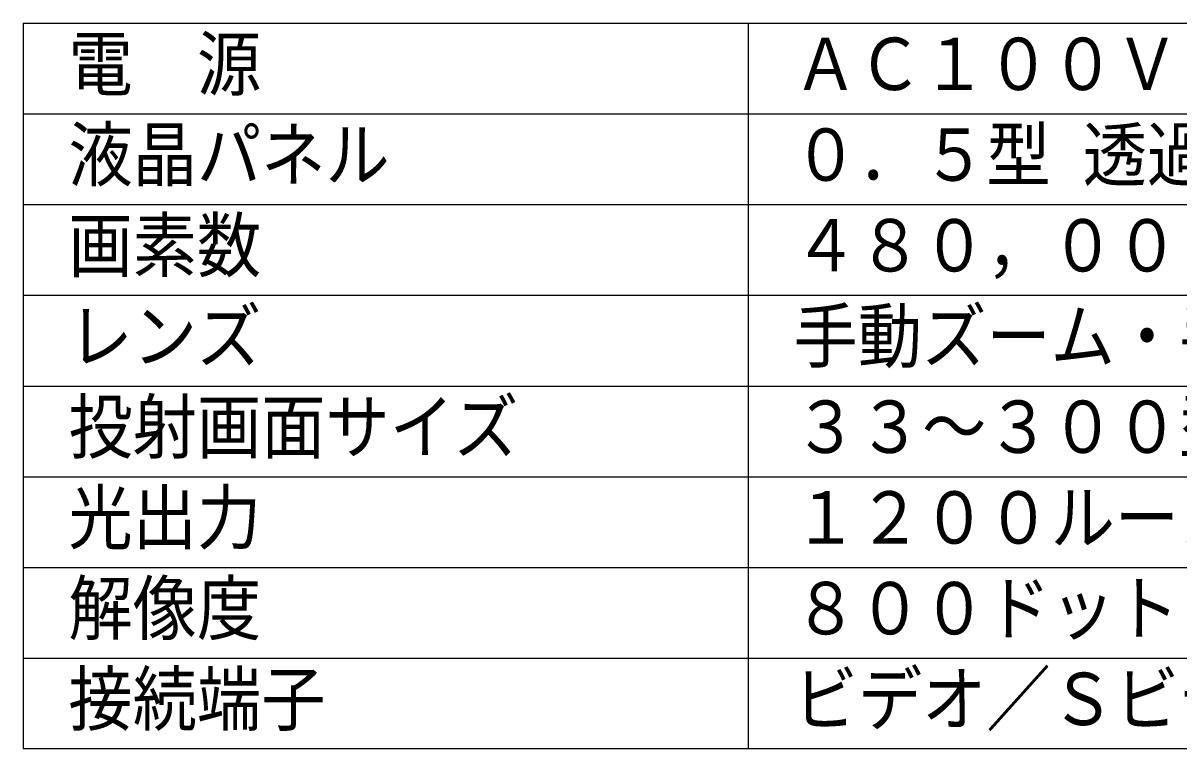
# Model space of a CAD drawing. Units: millimetres, scale not verified. Extents: x -62 to 63, y -57 to 57.
# Drawn here: x -62.5 to 1.3, y -56.5 to -16.5 of the extents above; entities that cross this region are included whole.
import ezdxf
from ezdxf.enums import TextEntityAlignment as Align

# ---------------------------------------------------------------- set-up
doc = ezdxf.new("R2010")
doc.units = ezdxf.units.MM
doc.header["$LTSCALE"] = 0.190301
doc.layers.add('0-0_MOJI1', color=2, linetype='Continuous')
doc.layers.add('0-3_WAKU', color=7, linetype='Continuous')
doc.styles.add('ＭＳ ゴシック', font='')
doc.styles.get('ＭＳ ゴシック').set_extended_font_data('MS Gothic')

msp = doc.modelspace()

# ---------------------------------------------------------------- linework, layer by layer
at = {"layer": '0-3_WAKU', "color": 4}
for p, q in [((-62.4984, -16.5007), (62.5018, -16.5007)), ((-62.4984, -16.5007), (-62.4984, -56.5008)), ((-22.4983, -16.5007), (-22.4983, -56.5008)), ((62.5018, -56.5008), (-62.4984, -56.5008))]:
    msp.add_line(p, q, dxfattribs=at)
at = {"layer": '0-3_WAKU', "color": 1}
for p, q in [((-62.4984, -21.5007), (62.5018, -21.5007)), ((-62.4984, -26.5007), (62.5018, -26.5007)), ((-62.4984, -31.5008), (62.5018, -31.5008)), ((-62.4984, -36.5008), (62.5018, -36.5008)), ((-62.4984, -41.5008), (62.5018, -41.5008)), ((-62.4984, -46.5008), (62.5018, -46.5008)), ((-62.4984, -51.5008), (62.5018, -51.5008))]:
    msp.add_line(p, q, dxfattribs=at)

# ---------------------------------------------------------------- texts
at = {"layer": '0-0_MOJI1', "style": 'ＭＳ ゴシック', "width": 0.9}
for s, p in [('電\u3000源', (-59.9984, -21.0559)), ('ＡＣ１００Ｖ\u3000５０／６０Ｈｚ', (-19.9983, -21.0559)), ('液晶パネル', (-59.9984, -26.0559)), ('０．５型 透過型液晶パネル ３原色方式', (-19.9983, -26.0559)), ('画素数', (-59.9984, -31.0559)), ('４８０，０００画素×３枚', (-19.9983, -31.0559)), ('レンズ', (-59.9984, -36.0559)), ('手動ズーム・手動フォーカス', (-19.9983, -36.0559)), ('投射画面サイズ', (-59.9984, -41.0559)), ('３３～３００型（アスペクト比４：３）', (-19.9983, -41.0559)), ('光出力', (-59.9984, -46.0559)), ('１２００ルーメン', (-19.9983, -46.0559)), ('解像度', (-59.9984, -51.0559)), ('８００ドット×６００ドット', (-19.9983, -51.0559)), ('接続端子', (-59.9984, -56.0559)), ('ビデオ／Ｓビデオ、ＲＧＢ、音声', (-19.9983, -56.0559))]:
    msp.add_text(s, height=2.887, dxfattribs=at).set_placement(p, align=Align.BOTTOM_LEFT)

doc.saveas('drawing.dxf')
